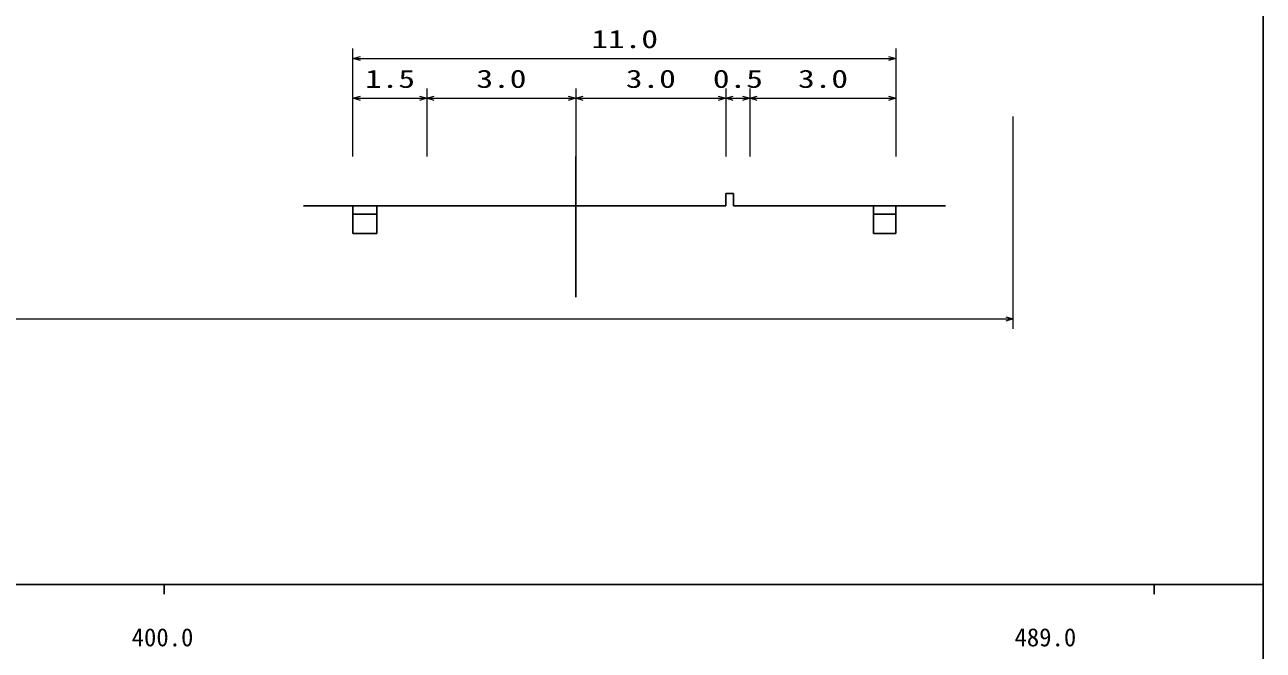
# Model space of a CAD drawing. Units: millimetres, scale not verified. Extents: x 40000 to 680000, y 20000 to 380000.
# Drawn here: x 453933 to 579000, y 198357 to 261467 of the extents above; entities that cross this region are included whole.
import ezdxf
from ezdxf.enums import TextEntityAlignment as Align

# ---------------------------------------------------------------- set-up
doc = ezdxf.new("R2010")
doc.units = ezdxf.units.MM
doc.header["$LTSCALE"] = 1000
for name, color, linetype, lineweight in [('M-BGD', 7, 'Continuous', 25), ('M-STR-HTXT', 7, 'Continuous', 13), ('M-TTL-BAND', 7, 'Continuous', 25)]:
    doc.layers.add(name, color=color, linetype=linetype, lineweight=lineweight)
doc.styles.add('ＭＳ ゴシック', font='')
doc.styles.get('ＭＳ ゴシック').set_extended_font_data('MS Gothic')

msp = doc.modelspace()

# ---------------------------------------------------------------- linework, layer by layer
at = {"layer": 'M-BGD'}
for p, q in [((509572, 248192), (509572, 233984)), ((524718, 243203), (524718, 244453)), ((524718, 244453), (525516, 244453)), ((525516, 244453), (525516, 243203)), ((482074, 243203), (524718, 243203)), ((487074, 243203), (487074, 240400)), ((489470, 243203), (489470, 240400)), ((525516, 243203), (546910, 243203)), ((525516, 243203), (541910, 243203)), ((539658, 243203), (539658, 240400)), ((541910, 243203), (541910, 240400)), ((487074, 242355), (489470, 242355)), ((539658, 242355), (541910, 242355)), ((487074, 240400), (489470, 240400)), ((539658, 240400), (541910, 240400))]:
    msp.add_line(p, q, dxfattribs=at)
at = {"layer": 'M-STR-HTXT'}
for p, q in [((487074, 254052), (487074, 259067)), ((541910, 259067), (541910, 254052)), ((487074, 258067), (541910, 258067)), ((487074, 248192), (487074, 255052)), ((487074, 254052), (494537, 254052)), ((494537, 255052), (494537, 248192)), ((494537, 254052), (509572, 254052)), ((509572, 255052), (509572, 248192)), ((509572, 254052), (524718, 254052)), ((524718, 255052), (524718, 248192)), ((524718, 254052), (527151, 254052)), ((527151, 255052), (527151, 248192)), ((527151, 254052), (541910, 254052)), ((541910, 255052), (541910, 248192)), ((553744, 230787), (553744, 252214)), ((131576, 231787), (553744, 231787))]:
    msp.add_line(p, q, dxfattribs=at)
for points in [[(487824, 257851), (487074, 258067), (487824, 258281)], [(541160, 258283), (541910, 258067), (541160, 257853)], [(487824, 253836), (487074, 254052), (487824, 254265)], [(493787, 254267), (494537, 254052), (493787, 253838)], [(495287, 253836), (494537, 254052), (495287, 254265)], [(508822, 254267), (509572, 254052), (508822, 253838)], [(510322, 253836), (509572, 254052), (510322, 254265)], [(523968, 254267), (524718, 254052), (523968, 253838)], [(525468, 253836), (524718, 254052), (525468, 254265)], [(526401, 254267), (527151, 254052), (526401, 253838)], [(527901, 253836), (527151, 254052), (527901, 254265)], [(541160, 254267), (541910, 254052), (541160, 253838)], [(552994, 232002), (553744, 231787), (552994, 231573)]]:
    msp.add_lwpolyline(points, dxfattribs=at)
at = {"layer": 'M-TTL-BAND'}
for p, q in [((579000, 20000), (579000, 370000)), ((40000, 205000), (579000, 205000)), ((468000, 205000), (468000, 204000)), ((568000, 205000), (568000, 204000))]:
    msp.add_line(p, q, dxfattribs=at)

# ---------------------------------------------------------------- texts
at = {"layer": 'M-STR-HTXT', "style": 'ＭＳ ゴシック', "width": 1.35}
for s, p in [('11.0', (511148, 258567)), ('1.5', (488295, 254552)), ('3.0', (499544, 254552)), ('3.0', (514635, 254552)), ('0.5', (523424, 254552)), ('3.0', (532020, 254552))]:
    msp.add_text(s, height=1833, dxfattribs=at).set_placement(p, align=Align.BOTTOM_LEFT)
at = {"layer": 'M-TTL-BAND', "style": 'ＭＳ ゴシック'}
for s, p in [('400.0', (467844, 198195)), ('489.0', (557000, 198195)), ('489.0', (557000, 198195))]:
    msp.add_text(s, height=1833, dxfattribs=at).set_placement(p, align=Align.BOTTOM_CENTER)

doc.saveas('drawing.dxf')
